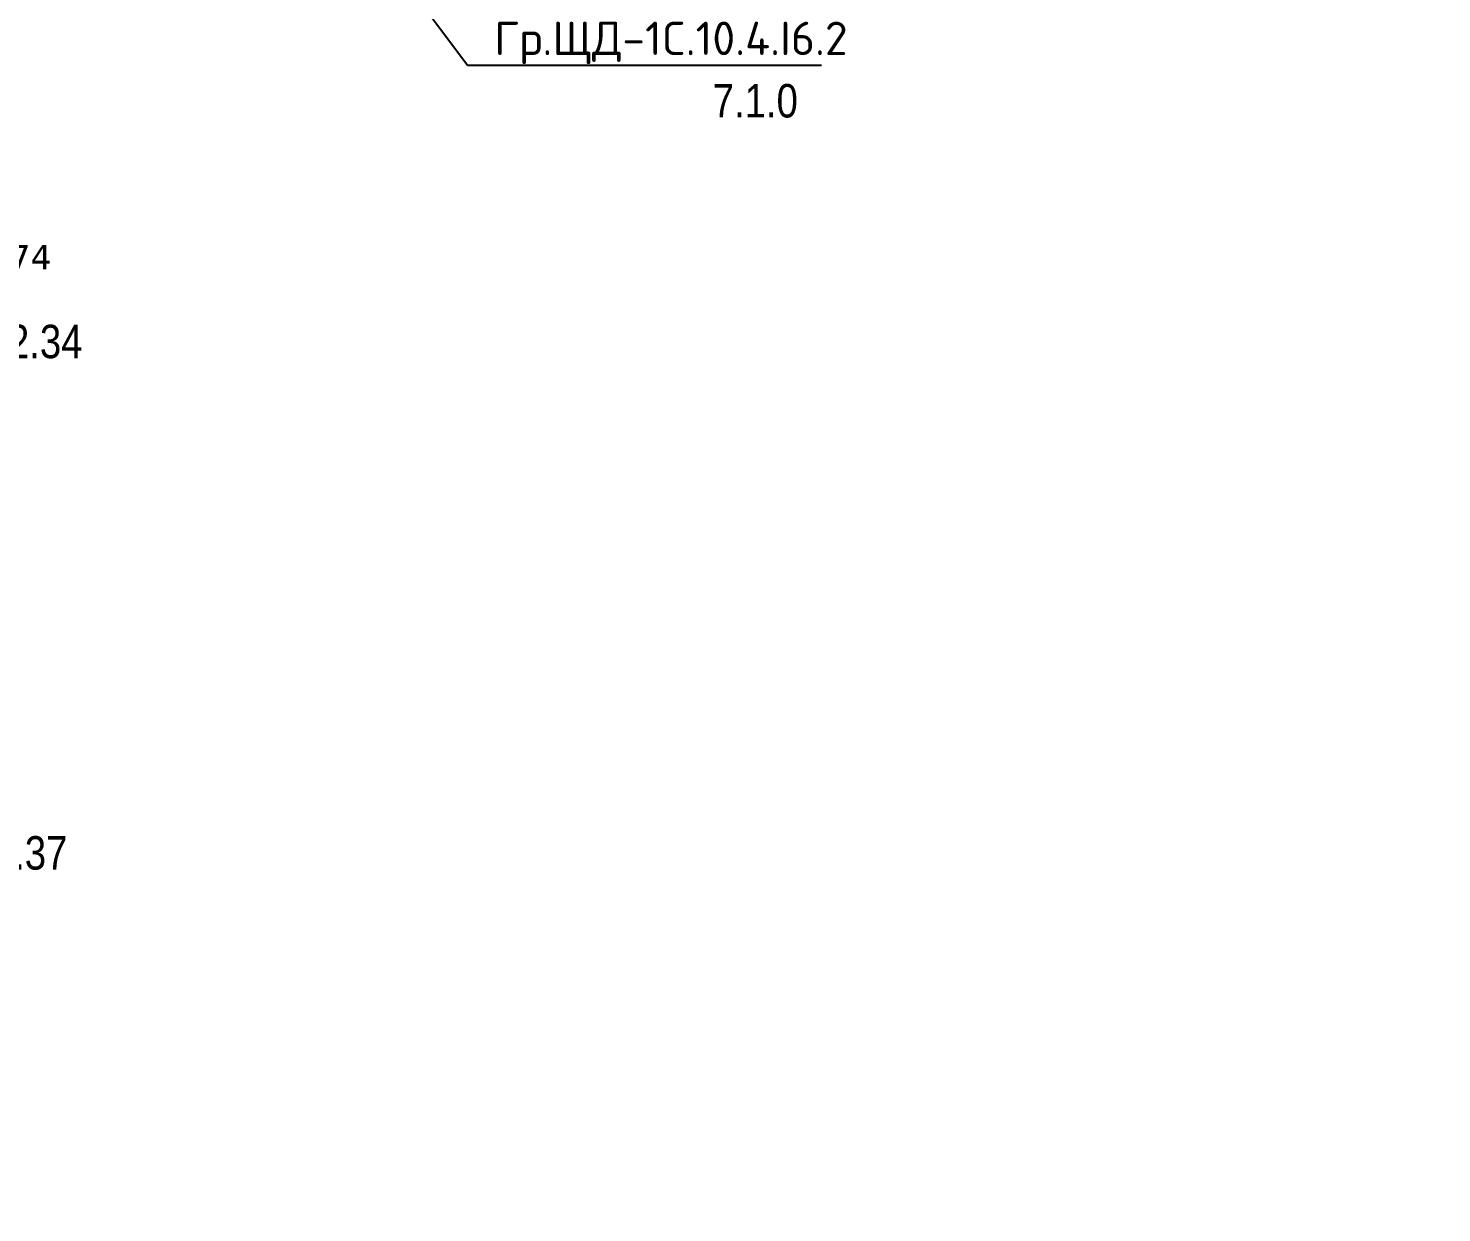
# Model space of a CAD drawing. Header units: millimetres. Extents: x -243740 to 150609, y -473655 to -165121.
# Drawn here: x 10220 to 20797, y -398640 to -389779 of the extents above; entities that cross this region are included whole.
import ezdxf
from ezdxf import colors
from ezdxf.entities.mleader import LeaderData, LeaderLine
from ezdxf.enums import TextEntityAlignment as Align
from ezdxf.math import Vec2, Vec3

# ---------------------------------------------------------------- set-up
doc = ezdxf.new("R2010")
doc.units = ezdxf.units.MM
doc.linetypes.add('Штрих', pattern=[6.35, 3.175, -3.175])
doc.layers.add('_Гр.ЩД-1C.10.4.I6.2', color=6, linetype='Continuous')
doc.layers.add('Вставка', color=252, linetype='Continuous')
for name, color, linetype, lineweight in [('_освещение_dali', 3, 'Continuous', 50), ('A-ANNO-DIMS', 7, 'Continuous', 9), ('АР_монолит', 252, 'Continuous', 50), ('ПК', 252, 'Continuous', 30)]:
    doc.layers.add(name, color=color, linetype=linetype, lineweight=lineweight)
doc.styles.add('GOST 2.304', font='')
doc.styles.add('ISOCPEUR', font='isocpeur.ttf')
doc.styles.get("Standard").update_dxf_attribs({"font": 'ARIALN.TTF'})
doc.styles.add('TableTextStyle', font='')
doc.styles.get('GOST 2.304').set_extended_font_data('GOST Common')
doc.styles.get('TableTextStyle').set_extended_font_data('VERDANA.TTF')
doc.linetypes.add('Truba', pattern='A,3e-05,[4,MSH_7,S=1,R=0,X=0,Y=0],-3.022072', length=3.022102)
doc.dimstyles.new('М-200', dxfattribs={"dimtxt": 400, "dimasz": 160, "dimexe": 200, "dimexo": 400, "dimgap": 50, "dimtad": 1, "dimdec": 0, "dimzin": 0, "dimdsep": 46, "dimtxsty": 'GOST 2.304', "dimblk": 'ARCHTICK', "dimcen": 180, "dimdle": 200, "dimadec": 0, "dimazin": 0, "dimtfac": 1, "dimtdec": 0, "dimtmove": 1, "dimatfit": 0, "dimfxl": 1, "dimtolj": 1, "dimtzin": 0, "dimarcsym": 0})

# ---------------------------------------------------------------- blocks, each defined once
blk = doc.blocks.new('_ArchTick')
at = {"color": 0, "linetype": 'ByBlock', "const_width": 0.15}
blk.add_lwpolyline([(-0.5, -0.5), (0.5, 0.5)], dxfattribs=at)
blk = doc.blocks.new('*D45')
at = {"layer": 'A-ANNO-DIMS', "color": 0, "lineweight": -2}
blk.add_arc((-165704, -113339), 106465, 270, 274.66778, dxfattribs=at)
at = {"layer": 'Defpoints', "color": 0, "lineweight": 30, "transparency": 16777216}
for p in [(-165704, -113309), (-157528, -213470), (-162813, -219765), (-165704, -221903), (-156842, -221869)]:
    blk.add_point(p, dxfattribs=at)
at = {"layer": 'A-ANNO-DIMS', "color": 0, "lineweight": -2, "xscale": 160, "yscale": 160, "zscale": 160}
for p, rotation in [((-157040, -219451), 4.667781768333468), ((-165704, -219804), 179.9999981265246)]:
    blk.add_blockref('_ArchTick', p, dxfattribs=dict(at, rotation=rotation))
at = {"layer": 'A-ANNO-DIMS', "color": 0, "insert": (-161380, -219426), "char_height": 400, "attachment_point": 5, "rotation": 2.3339, "style": 'GOST 2.304'}
blk.add_mtext('\\A1;4,7%%D', dxfattribs=at)
blk = doc.blocks.new('*D46')
at = {"layer": 'A-ANNO-DIMS', "color": 0, "lineweight": -2, "transparency": 16777216}
blk.add_arc((-165704, -113309), 107894, 270, 326, dxfattribs=at)
at = {"layer": 'Defpoints', "color": 0, "lineweight": 30, "transparency": 16777216}
for p in [(-165704, -113309), (-165704, -113309), (-75741, -173990), (-131171, -215528), (-165704, -221903)]:
    blk.add_point(p, dxfattribs=at)
at = {"layer": 'A-ANNO-DIMS', "color": 0, "lineweight": -2, "transparency": 16777216, "xscale": 160, "yscale": 160, "zscale": 160}
for p, rotation in [((-76255, -173643), 55.99999895826774), ((-165704, -221203), 179.9999981265246)]:
    blk.add_blockref('_ArchTick', p, dxfattribs=dict(at, rotation=rotation))
at = {"layer": 'A-ANNO-DIMS', "color": 0, "transparency": 16777216, "insert": (-114300, -207822), "char_height": 400, "attachment_point": 5, "rotation": 28.5412, "style": 'GOST 2.304'}
blk.add_mtext('\\A1;56,0%%D', dxfattribs=at)
blk = doc.blocks.new('_Dot')
at = {"color": 0, "linetype": 'ByBlock', "lineweight": -2}
blk.add_line((-0.5, 0), (-1, 0), dxfattribs=at)
at = {"color": 0, "linetype": 'ByBlock', "const_width": 0.5}
blk.add_lwpolyline([(-0.25, 0, 1), (0.25, 0, 1)], format="xyb", close=True, dxfattribs=at)
blk = doc.blocks.new('Оси200')
at = {"layer": 'A-ANNO-DIMS'}
dim = blk.add_angular_dim_2l(base=(-162813, -219764.7), line1=((-157528.2, -213470.2), (-156842.4, -221869.2)), line2=((-165703.8, -113309.3), (-165703.8, -221903.3)), text='4,7%%D', dimstyle='М-200', override={"dimadec": 2}, dxfattribs=at)
dim.commit()
dim.dimension.update_dxf_attribs({"geometry": '*D45', "text_midpoint": (-161380, -219425.8)})
dim = blk.add_angular_dim_2l(base=(-131171, -215527.9), line1=((-165703.8, -113309.3), (-75741.3, -173989.8)), line2=((-165703.8, -113309.3), (-165703.8, -221903.3)), text='56,0%%D', dimstyle='М-200', override={"dimadec": 2, "dimtmove": 2}, dxfattribs=at)
dim.commit()
dim.dimension.update_dxf_attribs({"geometry": '*D46', "text_midpoint": (-114299.5, -207822), "dimtype": 130})
blk = doc.blocks.new('A$C010e0e93')
at = {"layer": 'A-ANNO-DIMS'}
blk.add_blockref('Оси200', (404603.7, 213803.6), dxfattribs=at)

msp = doc.modelspace()

# ---------------------------------------------------------------- block references
at = {"layer": 'Вставка', "linetype": 'Truba', "lineweight": 30, "ltscale": 100}
msp.add_blockref('A$C010e0e93', (-234640, -397437), dxfattribs=at)

# ---------------------------------------------------------------- next in the draw order: texts
at = {"layer": '_Гр.ЩД-1C.10.4.I6.2', "ltscale": 100}
for s, p in [('7.1.0', (15661, -390521)), ('7.2.34', (10228, -392322)), ('7.2.37', (10115, -396148))]:
    msp.add_text(s, height=250, dxfattribs=at).set_placement(p, align=Align.BOTTOM_CENTER)
at = {"layer": '_освещение_dali', "color": 21, "true_color": 0xffad73, "style": 'TableTextStyle'}
msp.add_text('74', height=180, dxfattribs=at).set_placement((10081, -391581))

# ---------------------------------------------------------------- next in the draw order: leaders
at = {"layer": '_Гр.ЩД-1C.10.4.I6.2', "ltscale": 100}
ml = msp.add_multileader_mtext('Standard', dxfattribs=at)
ml.set_content('Гр.ЩД-1C.10.4.I6.2', color=256, style='ISOCPEUR')
ml.set_leader_properties()
ml.set_arrow_properties(name='DOT')
ml.build(insert=Vec2(0, 0))
ml.multileader.update_dxf_attribs({"has_dogleg": 0, "text_left_attachment_type": 6, "text_right_attachment_type": 6, "arrow_head_size": 100})
ctx = ml.context
ctx.base_point, ctx.char_height, ctx.arrow_head_size, ctx.landing_gap_size, ctx.plane_origin = Vec3(13507, -390054), 250, 100, 200, Vec3(98100, -262284)
ctx.left_attachment, ctx.right_attachment = 6, 6
notes = []
notes.append((ctx, [(0, (1, 1, 0), (13499, -390054), (1, 0), 8, [(1, [(11467, -387330)], 0, [])])]))
ctx.mtext.insert, ctx.mtext.width, ctx.mtext.flow_direction = Vec3(13707, -389729), 2425, 5
for ctx, leaders in notes:
    for number, flags, end, landing, length, lines in leaders:
        leader = LeaderData()
        leader.index, (leader.has_last_leader_line, leader.has_dogleg_vector, leader.attachment_direction) = number, flags
        leader.last_leader_point, leader.dogleg_vector, leader.dogleg_length = Vec3(end), Vec3(landing), length
        for number, points, colour, breaks in lines:
            line = LeaderLine()
            line.index, line.vertices, line.color, line.breaks = number, Vec3.list(points), colors.encode_raw_color(colour), breaks
            leader.lines.append(line)
        ctx.leaders.append(leader)

doc.saveas('drawing.dxf')
